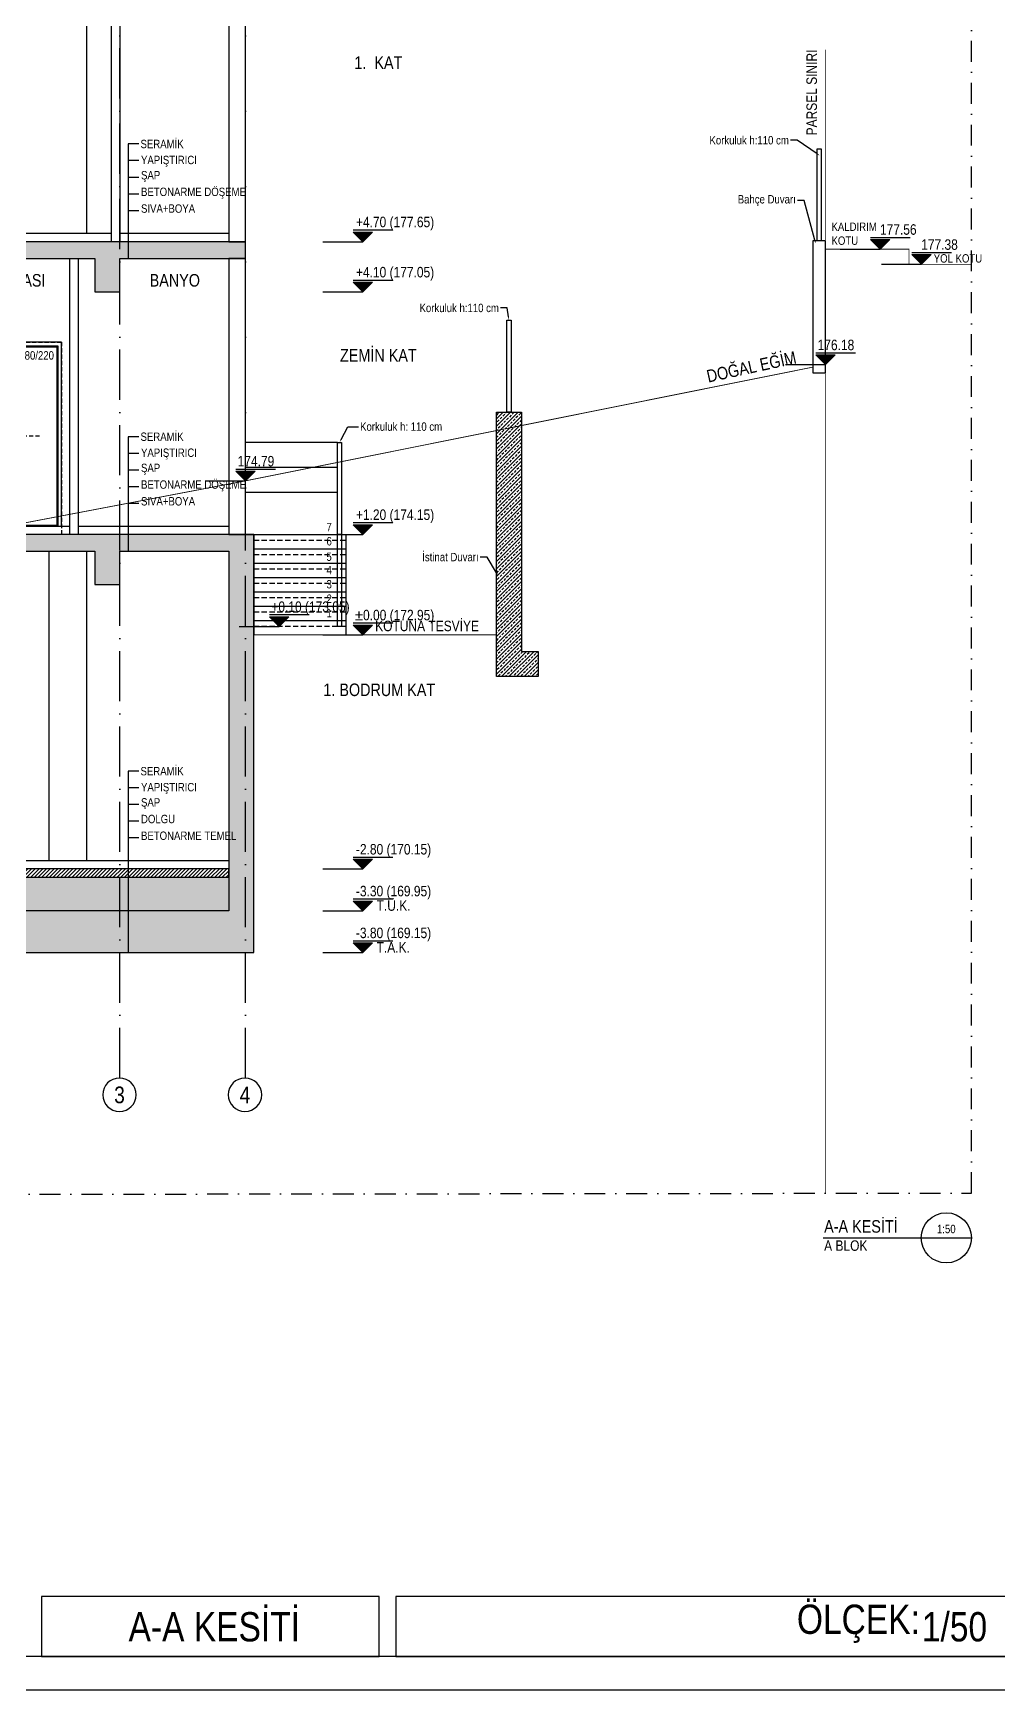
# Model space of a CAD drawing. Header units: millimetres. Extents: x 82776 to 137242, y 11666 to 27998.
# Drawn here: x 117100 to 118253, y 24998 to 26978 of the extents above; entities that cross this region are included whole.
import ezdxf
from ezdxf import colors
from ezdxf.entities.mleader import LeaderData, LeaderLine
from ezdxf.enums import TextEntityAlignment as Align
from ezdxf.math import Vec2, Vec3

# ---------------------------------------------------------------- set-up
doc = ezdxf.new("R2010")
doc.units = ezdxf.units.MM
for name, pattern in [('( Hidden )', [0.375, 0.25, -0.125]), ('ACAD_ISO03W100', [30, 12, -18]), ('ACAD_ISO10W100', [18, 12, -3, 0, -3]), ('DASHDOT', [1, 0.5, -0.25, 0, -0.25]), ('DASHED', [15, 10, -5]), ('HIDDEN', [9.525, 6.35, -3.175])]:
    doc.linetypes.add(name, pattern=pattern)
for name, color, linetype in [('0_IFC_Door_Text', 11, 'Continuous'), ('0_IFC_Elevation_3', 21, 'Continuous'), ('0_IFC_Elevation_4', 11, 'Continuous'), ('0_IFC_Elevation_5', 252, 'Continuous'), ('0_IFC_Grid', 14, 'ACAD_ISO10W100'), ('0_IFC_Grid_Text_100', 14, 'Continuous'), ('0_IFC_Hatch_Structure', 251, 'Continuous'), ('0_IFC_Legend_Text', 7, 'Continuous'), ('0_IFC_Legend_Viewport', 7, 'Continuous'), ('0_IFC_Notation_Level_50', 160, 'Continuous'), ('0_IFC_Notation_Section_50', 10, 'Continuous'), ('0_IFC_Parsel Sınırı', 191, 'ACAD_ISO03W100'), ('0_IFC_Room_Text(No)_50', 12, 'Continuous'), ('0_IFC_Stair_Text', 221, 'Continuous'), ('0_IFC_Text_Explanation_100', 231, 'Continuous'), ('0_IFC_Text_Explanation_50', 231, 'Continuous'), ('1_IFC_Concrete_Section', 50, 'Continuous'), ('1_IFC_Stair_Concrete', 252, '( Hidden )'), ('2_IFC_Handrail', 181, 'Continuous'), ('2_IFC_Wall', 130, 'Continuous'), ('4_IFC_Floor_Cladding', 143, 'Continuous'), ('7_IFC_Landscape', 45, 'Continuous')]:
    doc.layers.add(name, color=color, linetype=linetype)
doc.styles.add('IFC_TEXT', font='ARIALN.TTF')
doc.styles.add('MARITZA_A1-A2-A3  BLOK_231117$0$IFC_TEXT', font='ARIALN.TTF')

# ---------------------------------------------------------------- blocks, each defined once
blk = doc.blocks.new('*U2167')
for points in [[(-1162.8, 0), (-759.4, 0), (-759.4, 71.5), (-1162.8, 71.5)], [(-739.4, 0), (0, 0), (0, 71.5), (-739.4, 71.5)]]:
    blk.add_lwpolyline(points, close=True)
at = {"layer": '0_IFC_Legend_Viewport', "transparency": 33554687}
blk.add_lwpolyline([(-3170.3, 2920), (0, 2920), (0, 0), (-3170.3, 0)], close=True, dxfattribs=at)
at = {"style": 'IFC_TEXT'}
for tag, p in [('PAFTA', (-2412.2, 17.9)), ('KOT', (-1159.1, 18)), ('OLCEK', (-110.4, 17.9))]:
    blk.add_attdef(tag, p, '', height=35, dxfattribs=at)
at = {"layer": '0_IFC_Legend_Text', "transparency": 33554687, "insert": (-259.9, 61.9), "char_height": 35, "attachment_point": 1, "style": 'IFC_TEXT'}
blk.add_mtext_dynamic_manual_height_columns('ÖLÇEK:', width=490.238, gutter_width=61.4, heights=[0], dxfattribs=at)
blk = doc.blocks.new('*U120')
at = {"layer": '0_IFC_Text_Explanation_100'}
blk.add_lwpolyline([(-177.2, 0), (0, 0)], dxfattribs=at)
blk.add_circle((-30, 0), 30, dxfattribs=at)
at = {"layer": '0_IFC_Text_Explanation_100', "style": 'IFC_TEXT'}
for tag, p, height in [('TITLE', (-176, 6.2), 15), ('SHEET_NO', (-176, -15.5), 12.5)]:
    blk.add_attdef(tag, p, '', height=height, dxfattribs=at)
for tag, p in [('SCALE', (-30, 10.6)), ('DRAWING_NO', (-30, -11.3))]:
    blk.add_attdef(tag, text='', height=10, dxfattribs=at).set_placement(p, align=Align.MIDDLE)
blk = doc.blocks.new('*U2035')
blk.add_wipeout([(-6, -4.5), (-86, -4.5), (-86, -224.5), (-6, -224.5)]).dxf.layer = '0_IFC_Elevation_5'
at = {"layer": '0_IFC_Elevation_4'}
for points in [[(-6, -224.5), (-6, -4.5), (-86, -4.5), (-86, -224.5)], [(-11, -223.5), (-11, -10.5), (-81, -10.5), (-81, -223.5)]]:
    blk.add_lwpolyline(points, close=True, dxfattribs=at)
blk.add_lwpolyline([(-10, -224.5), (-10, -9.5), (-82, -9.5), (-82, -224.5)], dxfattribs=at)
at = {"layer": '0_IFC_Elevation_5', "linetype": 'DASHED', "ltscale": 0.5}
for points in [[(-163.5, -234.5), (-163.5, -4.5), (-86, -4.5), (-86, -234.5)], [(-86, -234.5), (-86, -4.5), (-6, -4.5), (-6, -234.5)]]:
    blk.add_lwpolyline(points, close=True, dxfattribs=at)
blk.add_lwpolyline([(-32.1, -117), (-67.1, -117), (-58, -111.7)], dxfattribs=at)
blk = doc.blocks.new('0_IFC_DOOR_TAG_50')
at = {"layer": '0_IFC_Door_Text', "style": 'IFC_TEXT'}
for tag, p in [('DOOR_TYPE', (0, 0)), ('DOOR_SIZE', (27.7, 0))]:
    blk.add_attdef(tag, p, '', height=10, dxfattribs=at)
blk = doc.blocks.new('A_A-A KST_ALTLIK')
at = {"layer": '0_IFC_Elevation_5'}
h = blk.add_hatch(dxfattribs=at)
h.set_pattern_fill('AR-CONC', color=256, scale=0.1, angle=180)
h.set_pattern_definition([(230, (-108892.608, -13827.086), (-18.218467, 1.5939086), [1.905, -20.955]), (175, (-108892.608, -13827.086), (3.524342, -19.1056845), [1.524, -16.7640584]), (280.451445, (-108894.126, -13826.953), (-14.6941247, -17.5117752), [1.619001, -17.8090245]), (226.1842, (-108892.608, -13832.166), (-27.107904, 4.204233), [2.8575, -31.4325]), (276.635558, (-108894.867, -13831.815), (-23.7404134, -24.7426125), [2.428502, -26.713561]), (171.18415, (-108892.608, -13832.166), (-23.7404134, -24.7426125), [2.285997, -25.145973]), (201, (-108895.148, -13830.896), (-15.1614391, 10.2265198), [1.905, -20.955]), (146, (-108895.148, -13830.896), (-6.1802028, -18.4187966), [1.524, -16.764]), (251.451445, (-108896.412, -13830.044), (-21.341642, -8.192277), [1.619001, -17.8089938]), (217.5, (-108892.608, -13827.086), (-0.30886033, -8.4555039), [0, -16.5608, 0, -17.018, 0, -16.8275]), (187.5, (-108892.608, -13827.086), (-6.68196625, -10.0180575), [0, -9.7028, 0, -16.1798, 0, -6.4135]), (147.5, (-108886.944, -13827.086), (-13.5590595, 0.5728744), [0, -6.35, 0, -19.812, 0, -26.289]), (137.5, (-108884.404, -13827.086), (-14.8129181, -2.5426491), [0, -8.255, 0, -13.1572, 0, -18.669])])
h.paths.add_polyline_path([(-865, 40), (-35, 40), (-35, 0), (-865, 0)])
at = {"layer": '0_IFC_Hatch_Structure'}
h = blk.add_hatch(dxfattribs=at)
h.set_pattern_fill('ANSI31', color=256, angle=180)
h.set_pattern_definition([(225, (-114630.903, -25929.0858), (2.24506403, -2.24506403), [])])
h.paths.add_polyline_path([(-865, 40), (-35, 40), (-35, 50), (-865, 50)])
at = {"layer": '0_IFC_Elevation_4'}
for points in [[(-205, 1130), (-205, 810)], [(-205, 430), (-205, 60)]]:
    blk.add_lwpolyline(points, dxfattribs=at)
at = {"layer": '0_IFC_Elevation_5'}
blk.add_lwpolyline([(-250, 430), (-250, 60)], dxfattribs=at)
at = {"layer": '1_IFC_Concrete_Section'}
for points in [[(-165, 780), (-15, 780), (-15, 800), (-865, 800), (-865, 740), (-835, 740), (-835, 780), (-195, 780), (-195, 740), (-165, 740)], [(-865, 40), (-35, 40), (-35, 50), (-865, 50)]]:
    blk.add_lwpolyline(points, close=True, dxfattribs=at)
at = {"layer": '2_IFC_Wall'}
for points in [[(-35, 800), (-15, 800), (-15, 1130), (-35, 1130)], [(-165, 800), (-175, 800), (-175, 1090), (-165, 1090)], [(-215, 450), (-225, 450), (-225, 780), (-215, 780)], [(-35, 450), (-15, 450), (-15, 780), (-35, 780)]]:
    blk.add_lwpolyline(points, close=True, dxfattribs=at)
at = {"layer": '4_IFC_Floor_Cladding'}
for points in [[(-420, 810), (-175, 810)], [(-165, 810), (-35, 810)], [(-215, 460), (-35, 460)], [(-555, 60), (-35, 60)]]:
    blk.add_lwpolyline(points, dxfattribs=at)
blk.add_blockref('*U2035', (-229, 684.5))
at = {"layer": '0_IFC_Hatch_Structure'}
h = blk.add_hatch(dxfattribs=at)
h.set_pattern_fill('ANSI33', color=256, angle=180)
h.set_pattern_definition([(225, (-112087.661, -25929.086), (4.49012806, -4.49012806), []), (225, (-112092.1514, -25929.086), (4.49012806, -4.49012806), [3.175, -1.5875])])
h.paths.add_polyline_path([(-165, 1130), (35, 1130), (35, 1150), (-1015, 1150), (-1015, 1130), (-865, 1130), (-865, 1090), (-835, 1090), (-835, 1130), (-195, 1130), (-195, 1090), (-165, 1090)])
h.paths.add_polyline_path([(-165, 780), (-15, 780), (-15, 800), (-865, 800), (-865, 740), (-835, 740), (-835, 780), (-195, 780), (-195, 740), (-165, 740)])
h.paths.add_polyline_path([(-1815, 400), (-1815, 340), (-1785, 340), (-1785, 380), (-865, 380), (-865, 340), (-835, 340), (-835, 430), (-195, 430), (-195, 390), (-165, 390), (-165, 430), (-35, 430), (-35, 0), (-885, 0), (-885, -90), (-1345, -90), (-1345, 0), (-1815, 0), (-1815, -50), (-1395, -50), (-1395, -140), (-835, -140), (-835, -50), (-5, -50), (-5, 450), (-865, 450), (-865, 400)])
h.paths.add_polyline_path([(-1815, 400), (-1785, 400), (-1785, 450), (-1815, 450)], flags=0)
at = {"layer": '1_IFC_Concrete_Section'}
for points in [[(-835, 430), (-195, 430), (-195, 390), (-165, 390), (-165, 430), (-35, 430), (-35, 0), (-885, 0)], [(-835, -50), (-5, -50), (-5, 450), (-865, 450)]]:
    blk.add_lwpolyline(points, dxfattribs=at)
at = {"layer": '4_IFC_Floor_Cladding'}
blk.add_lwpolyline([(-450, 460), (-225, 460)], dxfattribs=at)
at = {"transparency": 33554687}
blk.add_blockref('0_IFC_DOOR_TAG_50', (-306.6, 659), dxfattribs=at).add_auto_attribs({'DOOR_TYPE': 'K04', 'DOOR_SIZE': '80/220'})
blk = doc.blocks.new('0_IFC_ROOM_SEC_50')
at = {"layer": '0_IFC_Room_Text(No)_50', "style": 'IFC_TEXT'}
for tag, height, p in [('ROOM_NAME', 15, (10.2, -26.2)), ('ROOM_NUMBER', 10, (10.2, -7.2))]:
    blk.add_attdef(tag, text='', height=height, dxfattribs=at).set_placement(p, align=Align.MIDDLE_CENTER)
blk = doc.blocks.new('SERAMIK KATMANLASMA')
at = {"layer": '0_IFC_Text_Explanation_50'}
for points in [[(12.5, 0), (0, 0), (0, -136.8)], [(12.5, -19.9), (0, -19.9)], [(12.5, -39.9), (0, -39.9)], [(12.5, -59.8), (0, -59.8)], [(12.5, -79.8), (0, -79.8)]]:
    blk.add_lwpolyline(points, dxfattribs=at)
at = {"layer": '0_IFC_Text_Explanation_50', "char_height": 10, "attachment_point": 1, "rotation": 360, "style": 'MARITZA_A1-A2-A3  BLOK_231117$0$IFC_TEXT'}
for s, width, gutter_width, insert in [('SERAMİK', 243.705, 31.2, (14.6, 5)), ('YAPIŞTIRICI ', 224.862, 62.5, (15.2, -14.1)), ('ŞAP', 224.862, 62.5, (15.2, -32.3)), ('BETONARME DÖŞEME ', 224.862, 62.5, (15.2, -52.2)), ('SIVA+BOYA', 224.862, 62.5, (15.2, -72.2))]:
    blk.add_mtext_dynamic_manual_height_columns(s, width=width, gutter_width=gutter_width, heights=[0], dxfattribs=dict(at, insert=insert))
blk = doc.blocks.new('SERAMIK KATMANLASMA_TEMEL2')
at = {"layer": '0_IFC_Text_Explanation_50'}
for points in [[(12.5, 0), (0, 0), (0, -216.9)], [(12.5, -19.9), (0, -19.9)], [(12.5, -39.9), (0, -39.9)], [(12.5, -59.8), (0, -59.8)], [(12.5, -79.8), (0, -79.8)]]:
    blk.add_lwpolyline(points, dxfattribs=at)
at = {"layer": '0_IFC_Text_Explanation_50', "char_height": 10, "attachment_point": 1, "rotation": 360, "style": 'MARITZA_A1-A2-A3  BLOK_231117$0$IFC_TEXT'}
for s, width, gutter_width, insert in [('SERAMİK', 243.705, 31.2, (14.6, 5)), ('YAPIŞTIRICI ', 224.862, 62.5, (15.2, -14.1)), ('ŞAP', 224.862, 62.5, (15.2, -32.3)), ('DOLGU', 224.862, 62.5, (15.2, -52.2)), ('BETONARME TEMEL', 224.862, 62.5, (15.2, -72.2))]:
    blk.add_mtext_dynamic_manual_height_columns(s, width=width, gutter_width=gutter_width, heights=[0], dxfattribs=dict(at, insert=insert))
blk = doc.blocks.new('A_A-A KST_YAZI')
for name, p in [('SERAMIK KATMANLASMA', (-155, 916.8)), ('SERAMIK KATMANLASMA', (-155, 566.8)), ('SERAMIK KATMANLASMA_TEMEL2', (-155, 166.9))]:
    blk.add_blockref(name, p)
ref = blk.add_blockref('0_IFC_ROOM_SEC_50', (-320, 780))
ref.add_attrib('ROOM_NAME', 'GİYİNME ODASI', dxfattribs={"layer": '0_IFC_Room_Text(No)_50', "height": 15, "style": 'IFC_TEXT'}).set_placement((-319.4, 753.8), align=Align.MIDDLE_CENTER)
ref = blk.add_blockref('0_IFC_ROOM_SEC_50', (-100, 780))
ref.add_attrib('ROOM_NAME', 'BANYO', dxfattribs={"layer": '0_IFC_Room_Text(No)_50', "height": 15, "style": 'IFC_TEXT'}).set_placement((-99.4, 753.8), align=Align.MIDDLE_CENTER)
blk = doc.blocks.new('0_IFC_AXIS_TEXT_100')
at = {"layer": '0_IFC_Grid_Text_100'}
blk.add_circle((0, 1000), 1000, dxfattribs=at)
at = {"layer": '0_IFC_Grid_Text_100', "style": 'IFC_TEXT'}
blk.add_attdef('AXIS_NO', text='', height=1000, dxfattribs=at).set_placement((0, 993), align=Align.MIDDLE_CENTER)
blk = doc.blocks.new('A_A-A KST_AKS')
at = {"layer": '0_IFC_Grid', "ltscale": 5}
for points in [[(1650, -1770.00231), (1650, -200.01277)], [(1800, -1770.00231), (1800, -200.01277)]]:
    blk.add_lwpolyline(points, dxfattribs=at)
ref = blk.add_blockref('0_IFC_AXIS_TEXT_100', (1649.46596, -1809.99285), dxfattribs=dict(xscale=-0.02, yscale=0.02, zscale=0.02))
ref.add_attrib('AXIS_NO', '3', dxfattribs={"layer": '0_IFC_Grid_Text_100', "height": 20, "rotation": 0, "style": 'IFC_TEXT'}).set_placement((1649.46596, -1790.13853), align=Align.MIDDLE_CENTER)
ref = blk.add_blockref('0_IFC_AXIS_TEXT_100', (1799.46596, -1809.99285), dxfattribs=dict(xscale=-0.02, yscale=0.02, zscale=0.02))
ref.add_attrib('AXIS_NO', '4', dxfattribs={"layer": '0_IFC_Grid_Text_100', "height": 20, "rotation": 0, "style": 'IFC_TEXT'}).set_placement((1799.46596, -1790.13853), align=Align.MIDDLE_CENTER)
blk = doc.blocks.new('0_IFC_NOT_RUDELEVEL_50_N')
at = {"layer": '0_IFC_Notation_Level_50'}
h = blk.add_hatch(color=256, dxfattribs=at)
h.dxf.hatch_style = 1
h.paths.add_polyline_path([(-201.6, 201.6), (201.6, 201.6), (0, 0)])
for p, q in [((-834.4, 0), (0, 0)), ((-201.6, 246.4), (627.2, 246.4))]:
    blk.add_line(p, q, dxfattribs=at)
blk.add_lwpolyline([(-201.6, 201.6), (201.6, 201.6), (0, 0), (-201.6, 201.6)], dxfattribs=at)
at = {"layer": '0_IFC_Notation_Level_50', "style": 'IFC_TEXT'}
blk.add_attdef('LEVEL', (-201.6, 302.4), '', height=280, dxfattribs=at)
blk = doc.blocks.new('A_A-A KST_DE')
at = {"layer": '0_IFC_Elevation_4', "linetype": 'DASHED', "const_width": 1}
blk.add_lwpolyline([(-300, 159.9), (0, 221), (1800, 564), (2347.9, 673.8)], dxfattribs=at)
ref = blk.add_blockref('0_IFC_NOT_RUDELEVEL_50_N', (2493.3, 703), dxfattribs=dict(xscale=0.057142857142768, yscale=0.057142857142768, zscale=0.057142857142768))
ref.add_attrib('LEVEL', '176.18', (2484, 720.3), dxfattribs={"layer": '0_IFC_Notation_Level_50', "height": 12.5, "style": 'IFC_TEXT'})
ref = blk.add_blockref('0_IFC_NOT_RUDELEVEL_50_N', (1800, 564), dxfattribs=dict(xscale=0.057142857142768, yscale=0.057142857142768, zscale=0.057142857142768))
ref.add_attrib('LEVEL', '174.79', (1790.7, 581.3), dxfattribs={"layer": '0_IFC_Notation_Level_50', "height": 12.5, "style": 'IFC_TEXT'})
at = {"layer": '0_IFC_Elevation_4', "linetype": 'DASHED', "ltscale": 3, "insert": (2350.1, 696.1), "char_height": 15, "attachment_point": 1, "rotation": 12.27, "style": 'IFC_TEXT'}
blk.add_mtext_dynamic_manual_height_columns('\\pxt4;DOĞAL EĞİM', width=252.297, gutter_width=125, heights=[0], dxfattribs=at)
blk = doc.blocks.new('*U2140')
ref = blk.add_blockref('0_IFC_NOT_RUDELEVEL_50_N', (0, 1322.8), dxfattribs=dict(xscale=0.057142857142768, yscale=0.057142857142768, zscale=0.057142857142768))
ref.add_attrib('LEVEL', '+8.93 (181.88)', (-8.2, 1340), dxfattribs={"layer": '0_IFC_Notation_Level_50', "height": 12.5, "style": 'IFC_TEXT'})
ref = blk.add_blockref('0_IFC_NOT_RUDELEVEL_50_N', (0, 1250), dxfattribs=dict(xscale=0.057142857142768, yscale=0.057142857142768, zscale=0.057142857142768))
ref.add_attrib('LEVEL', '+8.20 (181.15)', (-8.2, 1267.3), dxfattribs={"layer": '0_IFC_Notation_Level_50', "height": 12.5, "style": 'IFC_TEXT'})
ref = blk.add_blockref('0_IFC_NOT_RUDELEVEL_50_N', (0, 1190), dxfattribs=dict(xscale=0.057142857142768, yscale=0.057142857142768, zscale=0.057142857142768))
ref.add_attrib('LEVEL', '+7.60 (180.55)', (-8.2, 1207.3), dxfattribs={"layer": '0_IFC_Notation_Level_50', "height": 12.5, "style": 'IFC_TEXT'})
ref = blk.add_blockref('0_IFC_NOT_RUDELEVEL_50_N', (0, 900), dxfattribs=dict(xscale=0.057142857142768, yscale=0.057142857142768, zscale=0.057142857142768))
ref.add_attrib('LEVEL', '+4.70 (177.65)', (-8.2, 917.3), dxfattribs={"layer": '0_IFC_Notation_Level_50', "height": 12.5, "style": 'IFC_TEXT'})
ref = blk.add_blockref('0_IFC_NOT_RUDELEVEL_50_N', (0, 840), dxfattribs=dict(xscale=0.057142857142768, yscale=0.057142857142768, zscale=0.057142857142768))
ref.add_attrib('LEVEL', '+4.10 (177.05)', (-8.2, 857.3), dxfattribs={"layer": '0_IFC_Notation_Level_50', "height": 12.5, "style": 'IFC_TEXT'})
ref = blk.add_blockref('0_IFC_NOT_RUDELEVEL_50_N', (0, 550), dxfattribs=dict(xscale=0.057142857142768, yscale=0.057142857142768, zscale=0.057142857142768))
ref.add_attrib('LEVEL', '+1.20 (174.15)', (-8.2, 567.3), dxfattribs={"layer": '0_IFC_Notation_Level_50', "height": 12.5, "style": 'IFC_TEXT'})
ref = blk.add_blockref('0_IFC_NOT_RUDELEVEL_50_N', (-100, 440), dxfattribs=dict(xscale=0.057142857142768, yscale=0.057142857142768, zscale=0.057142857142768))
ref.add_attrib('LEVEL', '+0.10 (173.05)', (-109.3, 457.3), dxfattribs={"layer": '0_IFC_Notation_Level_50', "height": 12.5, "style": 'IFC_TEXT'})
ref = blk.add_blockref('0_IFC_NOT_RUDELEVEL_50_N', (0, 430), dxfattribs=dict(xscale=0.057142857142768, yscale=0.057142857142768, zscale=0.057142857142768))
ref.add_attrib('LEVEL', '%%P0.00 (172.95)', (-9.3, 447.3), dxfattribs={"layer": '0_IFC_Notation_Level_50', "height": 12.5, "style": 'IFC_TEXT'})
ref = blk.add_blockref('0_IFC_NOT_RUDELEVEL_50_N', (0, 150), dxfattribs=dict(xscale=0.057142857142768, yscale=0.057142857142768, zscale=0.057142857142768))
ref.add_attrib('LEVEL', '-2.80 (170.15)', (-8.2, 167.3), dxfattribs={"layer": '0_IFC_Notation_Level_50', "height": 12.5, "style": 'IFC_TEXT'})
ref = blk.add_blockref('0_IFC_NOT_RUDELEVEL_50_N', (0, 100), dxfattribs=dict(xscale=0.057142857142768, yscale=0.057142857142768, zscale=0.057142857142768))
ref.add_attrib('LEVEL', '-3.30 (169.95)', (-8.2, 117.3), dxfattribs={"layer": '0_IFC_Notation_Level_50', "height": 12.5, "style": 'IFC_TEXT'})
ref = blk.add_blockref('0_IFC_NOT_RUDELEVEL_50_N', (0, 50), dxfattribs=dict(xscale=0.057142857142768, yscale=0.057142857142768, zscale=0.057142857142768))
ref.add_attrib('LEVEL', '-3.80 (169.15)', (-8.2, 67.3), dxfattribs={"layer": '0_IFC_Notation_Level_50', "height": 12.5, "style": 'IFC_TEXT'})
at = {"layer": '0_IFC_Notation_Level_50', "char_height": 12.5, "attachment_point": 1, "style": 'IFC_TEXT'}
for s, insert in [('MAHYA KOTU', (16.5, 1335.3)), ('SAÇAK KOTU', (16.5, 1262.5)), ('T.Ü.K.', (16.5, 112.5)), ('T.A.K.', (16.5, 62.5))]:
    blk.add_mtext_dynamic_manual_height_columns(s, width=128.311, gutter_width=12.5, heights=[0], dxfattribs=dict(at, insert=insert))
at = {"layer": '0_IFC_Text_Explanation_50', "char_height": 15, "attachment_point": 5, "style": 'IFC_TEXT'}
for s, insert in [('\\pxt4;1.  KAT', (18.6, 1114.1)), ('\\pxt4;ZEMİN KAT', (18.6, 764.1)), ('\\pxi-0.46999,l1.46999,t1.46999,4;1. BODRUM KAT', (12.2, 364.1))]:
    blk.add_mtext_dynamic_manual_height_columns(s, width=215.825, gutter_width=125, heights=[0], dxfattribs=dict(at, insert=insert))
blk = doc.blocks.new('PEYZAJ MERDIVEN')
at = {"layer": '0_IFC_Elevation_3', "transparency": 33554687}
for points in [[(-130, 110), (-120, 110), (-120, -10)], [(-120, 92.9), (-10, 92.9)], [(-120, 75.7), (-10, 75.7)], [(-120, 58.6), (-10, 58.6)], [(-120, 41.4), (-10, 41.4)], [(-120, 24.3), (-10, 24.3)], [(-120, 7.1), (-10, 7.1)]]:
    blk.add_lwpolyline(points, dxfattribs=at)
at = {"layer": '0_IFC_Elevation_3', "linetype": 'HIDDEN', "transparency": 33554687}
blk.add_lwpolyline([(-120, 110), (-10, 110)], dxfattribs=at)
at = {"layer": '0_IFC_Elevation_4'}
blk.add_lwpolyline([(-120, 110), (-10, 110), (-10, -10)], dxfattribs=at)
at = {"layer": '1_IFC_Stair_Concrete', "ltscale": 25, "transparency": 33554687}
for points in [[(-120, 103), (-10, 103)], [(-120, 85.9), (-10, 85.9)], [(-120, 68.7), (-10, 68.7)], [(-120, 51.6), (-10, 51.6)], [(-120, 34.4), (-10, 34.4)], [(-120, 17.3), (-10, 17.3)], [(-120, 0.1), (-10, 0.1)]]:
    blk.add_lwpolyline(points, dxfattribs=at)
at = {"layer": '2_IFC_Handrail'}
for points in [[(-20, 220), (-130, 220)], [(-20, 190), (-130, 190)], [(-20, 160), (-130, 160)]]:
    blk.add_lwpolyline(points, dxfattribs=at)
for points in [[(-20, 110), (-20, 220), (-15.1, 220), (-15.1, 110)], [(-20, 0), (-20, 110), (-15.1, 110), (-15.1, 0)]]:
    blk.add_lwpolyline(points, close=True, dxfattribs=at)
at = {"layer": '0_IFC_Stair_Text', "char_height": 10, "attachment_point": 9, "style": 'IFC_TEXT'}
for s, insert in [('7', (-26.7, 113.8)), ('6', (-26.7, 96.7)), ('5', (-26.8, 78.2)), ('4', (-26.7, 62.4)), ('3', (-26.7, 45.3)), ('2', (-26.7, 28.1)), ('1', (-26.7, 11))]:
    blk.add_mtext_dynamic_manual_height_columns(s, width=9.914, gutter_width=12.5, heights=[0], dxfattribs=dict(at, insert=insert))
at = {"layer": '0_IFC_Text_Explanation_50'}
ml = blk.add_multileader_mtext('Standard', dxfattribs=at)
ml.set_content('Korkuluk h: 110 cm', color=256, style='IFC_TEXT')
ml.set_leader_properties()
ml.build(insert=Vec2(0, 0))
ml.multileader.update_dxf_attribs({"text_right_attachment_type": 2, "dogleg_length": 0.36})
ctx = ml.context
ctx.base_point, ctx.char_height, ctx.plane_origin = Vec3(5.1, 238.8), 10, Vec3(112.5, 220)
ctx.right_attachment = 2
notes = []
notes.append((ctx, [(0, (1, 1, 0), (-7.4, 238.8), (1, 0), 12.6, [(0, [(-17.5, 220)], 0, [])])]))
ctx.mtext.insert, ctx.mtext.rotation, ctx.mtext.flow_direction = Vec3(7.1, 243.9), 6.283185, 5
for ctx, leaders in notes:
    for number, flags, end, landing, length, lines in leaders:
        leader = LeaderData()
        leader.index, (leader.has_last_leader_line, leader.has_dogleg_vector, leader.attachment_direction) = number, flags
        leader.last_leader_point, leader.dogleg_vector, leader.dogleg_length = Vec3(end), Vec3(landing), length
        for number, points, colour, breaks in lines:
            line = LeaderLine()
            line.index, line.vertices, line.color, line.breaks = number, Vec3.list(points), colors.encode_raw_color(colour), breaks
            leader.lines.append(line)
        ctx.leaders.append(leader)
blk = doc.blocks.new('A_KST A-A')
at = {"layer": '0_IFC_Hatch_Structure'}
h = blk.add_hatch(dxfattribs=at)
h.set_pattern_fill('ANSI33', color=256, angle=180)
h.set_pattern_definition([(225, (-111935.771, -25451.5455), (4.49012806, -4.49012806), []), (225, (-111940.261, -25451.5455), (4.49012806, -4.49012806), [3.175, -1.5875])])
h.paths.add_polyline_path([(165, 1016.2), (165, 730), (185, 730), (185, 700), (135, 700), (135, 1016.2)])
at = {"layer": '0_IFC_Notation_Section_50', "linetype": 'DASHDOT', "ltscale": 50}
blk.add_lwpolyline([(702.8, 82.4), (702.8, 1916.2), (-2365, 1912.7), (-2365, 78.9)], close=True, dxfattribs=at)
at = {"layer": '0_IFC_Parsel Sınırı', "ltscale": 0.3, "const_width": 1, "elevation": -346238.3}
blk.add_lwpolyline([(528.3, 82.2), (528.3, 1449.7)], dxfattribs=at)
at = {"layer": '1_IFC_Concrete_Section', "elevation": -346238.3}
blk.add_lwpolyline([(513.3, 1221), (513.3, 1063), (528.3, 1063), (528.3, 1221)], close=True, dxfattribs=at)
at = {"layer": '1_IFC_Concrete_Section'}
blk.add_lwpolyline([(165, 1016.2), (165, 730), (185, 730), (185, 700), (135, 700), (135, 1016.2)], close=True, dxfattribs=at)
at = {"layer": '2_IFC_Handrail', "elevation": -346238.3}
blk.add_lwpolyline([(518.3, 1221), (518.3, 1331), (523.3, 1331), (523.3, 1221)], close=True, dxfattribs=at)
at = {"layer": '2_IFC_Handrail'}
blk.add_lwpolyline([(147.5, 1016.2), (147.5, 1126.2), (152.5, 1126.2), (152.5, 1016.2)], close=True, dxfattribs=at)
at = {"layer": '7_IFC_Landscape', "const_width": 1, "elevation": -346238.3}
for points in [[(528.3, 1211), (628.3, 1211), (628.3, 1193), (702.8, 1193)], [(165, 1000.2), (513.3, 1070)], [(-155, 750), (135, 750)]]:
    blk.add_lwpolyline(points, dxfattribs=at)
at = {"layer": '7_IFC_Landscape', "const_width": 1}
blk.add_lwpolyline([(528.3, 870), (528.3, 870)], dxfattribs=at)
ref = blk.add_blockref('0_IFC_NOT_RUDELEVEL_50_N', (593.8, 1211), dxfattribs=dict(xscale=0.0571428571427681, yscale=0.0571428571427681, zscale=0.0571428571427681))
ref.add_attrib('LEVEL', '177.56', (593.5, 1228.3), dxfattribs={"layer": '0_IFC_Notation_Level_50', "height": 12.5, "style": 'IFC_TEXT'})
ref = blk.add_blockref('0_IFC_NOT_RUDELEVEL_50_N', (643.2, 1193), dxfattribs=dict(xscale=0.0571428571427681, yscale=0.0571428571427681, zscale=0.0571428571427681))
ref.add_attrib('LEVEL', '177.38', (642.8, 1210.3), dxfattribs={"layer": '0_IFC_Notation_Level_50', "height": 12.5, "style": 'IFC_TEXT'})
blk.add_blockref('PEYZAJ MERDIVEN', (-35, 760))
blk.add_blockref('*U120', (702.8, 28.9)).add_auto_attribs({'TITLE': 'A-A KESİTİ', 'SCALE': '1:50', 'SHEET_NO': 'A BLOK'})
at = {"layer": '0_IFC_Notation_Level_50', "style": 'IFC_TEXT'}
for s, width, insert, char_height, attachment_point in [('KALDIRIM KOTU', 71.34, (535.6, 1242.9), 10, 1), ('YOL KOTU', 71.34, (657.8, 1205), 10, 1), ('KOTUNA TESVİYE', 128.311, (114.2, 766.8), 12.5, 3)]:
    blk.add_mtext_dynamic_manual_height_columns(s, width=width, gutter_width=12.5, heights=[0], dxfattribs=dict(at, insert=insert, char_height=char_height, attachment_point=attachment_point))
at = {"layer": '0_IFC_Parsel Sınırı', "insert": (518.3, 1449.7, -346238.3), "char_height": 12.5, "attachment_point": 9, "rotation": 90, "style": 'IFC_TEXT'}
blk.add_mtext_dynamic_manual_height_columns('PARSEL SINIRI', width=148.188, gutter_width=12.5, heights=[0], dxfattribs=at)
at = {"layer": '0_IFC_Text_Explanation_50'}
ml = blk.add_multileader_mtext('Standard', dxfattribs=at)
ml.set_content('Korkuluk h:110 cm', color=256, style='IFC_TEXT')
ml.set_leader_properties()
ml.build(insert=Vec2(0, 0))
ctx = ml.context
ctx.base_point, ctx.char_height, ctx.plane_origin = Vec3(389.3, 1341.2, -346238.3), 10, Vec3(521.6, 1292.9, -346238.3)
ctx.text_align_type = 2
notes = []
notes.append((ctx, [(0, (1, 1, 0), (494.6, 1341.2, -346238.3), (-1, 0), 8, [(0, [(521.6, 1322.9, -346238.3)], 0, [])])]))
ctx.mtext.insert, ctx.mtext.alignment, ctx.mtext.flow_direction = Vec3(484.6, 1346.3, -346238.3), 3, 5
ml = blk.add_multileader_mtext('Standard', dxfattribs=at)
ml.set_content('Bahçe Duvarı', color=256, style='IFC_TEXT')
ml.set_leader_properties()
ml.build(insert=Vec2(0, 0))
ctx = ml.context
ctx.base_point, ctx.char_height, ctx.plane_origin = Vec3(423.4, 1269.3, -346238.3), 10, Vec3(524.2, 1200, -346238.3)
ctx.text_align_type = 2
notes.append((ctx, [(1, (1, 1, 0), (502.9, 1269.3, -346238.3), (-1, 0), 8, [(0, [(516.7, 1217.9, -346238.3)], 0, [])])]))
ctx.mtext.insert, ctx.mtext.alignment, ctx.mtext.flow_direction = Vec3(492.9, 1275.7, -346238.3), 3, 5
ml = blk.add_multileader_mtext('Standard', dxfattribs=at)
ml.set_content('Korkuluk h:110 cm', color=256, style='IFC_TEXT')
ml.set_leader_properties()
ml.build(insert=Vec2(0, 0))
ctx = ml.context
ctx.base_point, ctx.char_height, ctx.plane_origin = Vec3(42.7, 1140.7), 10, Vec3(150.2, 887.2)
ctx.text_align_type = 2
notes.append((ctx, [(0, (1, 1, 0), (148, 1140.7), (-1, 0), 8, [(0, [(150, 1126.2)], 0, [])])]))
ctx.mtext.insert, ctx.mtext.alignment, ctx.mtext.flow_direction = Vec3(138, 1145.8), 3, 5
ml = blk.add_multileader_mtext('Standard', dxfattribs=at)
ml.set_content('İstinat Duvarı', color=256, style='IFC_TEXT')
ml.set_leader_properties()
ml.build(insert=Vec2(0, 0))
ctx = ml.context
ctx.base_point, ctx.char_height, ctx.plane_origin = Vec3(46.3, 842.8), 10, Vec3(150.8, 889.2)
ctx.text_align_type = 2
notes.append((ctx, [(0, (1, 1, 0), (123.8, 842.8), (-1, 0), 8, [(0, [(137.4, 820.6)], 0, [])])]))
ctx.mtext.insert, ctx.mtext.alignment, ctx.mtext.flow_direction = Vec3(113.8, 847.9), 3, 5
for ctx, leaders in notes:
    for number, flags, end, landing, length, lines in leaders:
        leader = LeaderData()
        leader.index, (leader.has_last_leader_line, leader.has_dogleg_vector, leader.attachment_direction) = number, flags
        leader.last_leader_point, leader.dogleg_vector, leader.dogleg_length = Vec3(end), Vec3(landing), length
        for number, points, colour, breaks in lines:
            line = LeaderLine()
            line.index, line.vertices, line.color, line.breaks = number, Vec3.list(points), colors.encode_raw_color(colour), breaks
            leader.lines.append(line)
        ctx.leaders.append(leader)
blk.add_blockref('A_A-A KST_ALTLIK', (-150, 420))
for name, p in [('A_A-A KST_AKS', (-1965, 1990)), ('*U2140', (-24.7, 320)), ('A_A-A KST_YAZI', (-150, 420)), ('A_A-A KST_DE', (-1965, 370))]:
    blk.add_blockref(name, p)

msp = doc.modelspace()

# ---------------------------------------------------------------- linework, layer by layer
msp.add_lwpolyline([(82776.4, 27997.6), (82776.4, 24997.6), (137241.5, 24997.6), (137241.5, 27997.6)], close=True)

# ---------------------------------------------------------------- block references
ref = msp.add_blockref('*U2167', (118272.7, 25037.6))
ref.add_attrib('KOT', '         A-A KESİTİ', (117113.6, 25055.5), dxfattribs={"height": 35, "style": 'IFC_TEXT'})
ref.add_attrib('OLCEK', '1/50', (118162.2, 25055.5), dxfattribs={"height": 35, "style": 'IFC_TEXT'})

# ---------------------------------------------------------------- next in the draw order: block references
msp.add_blockref('A_KST A-A', (117518.6, 25509.1))

doc.saveas('drawing.dxf')
